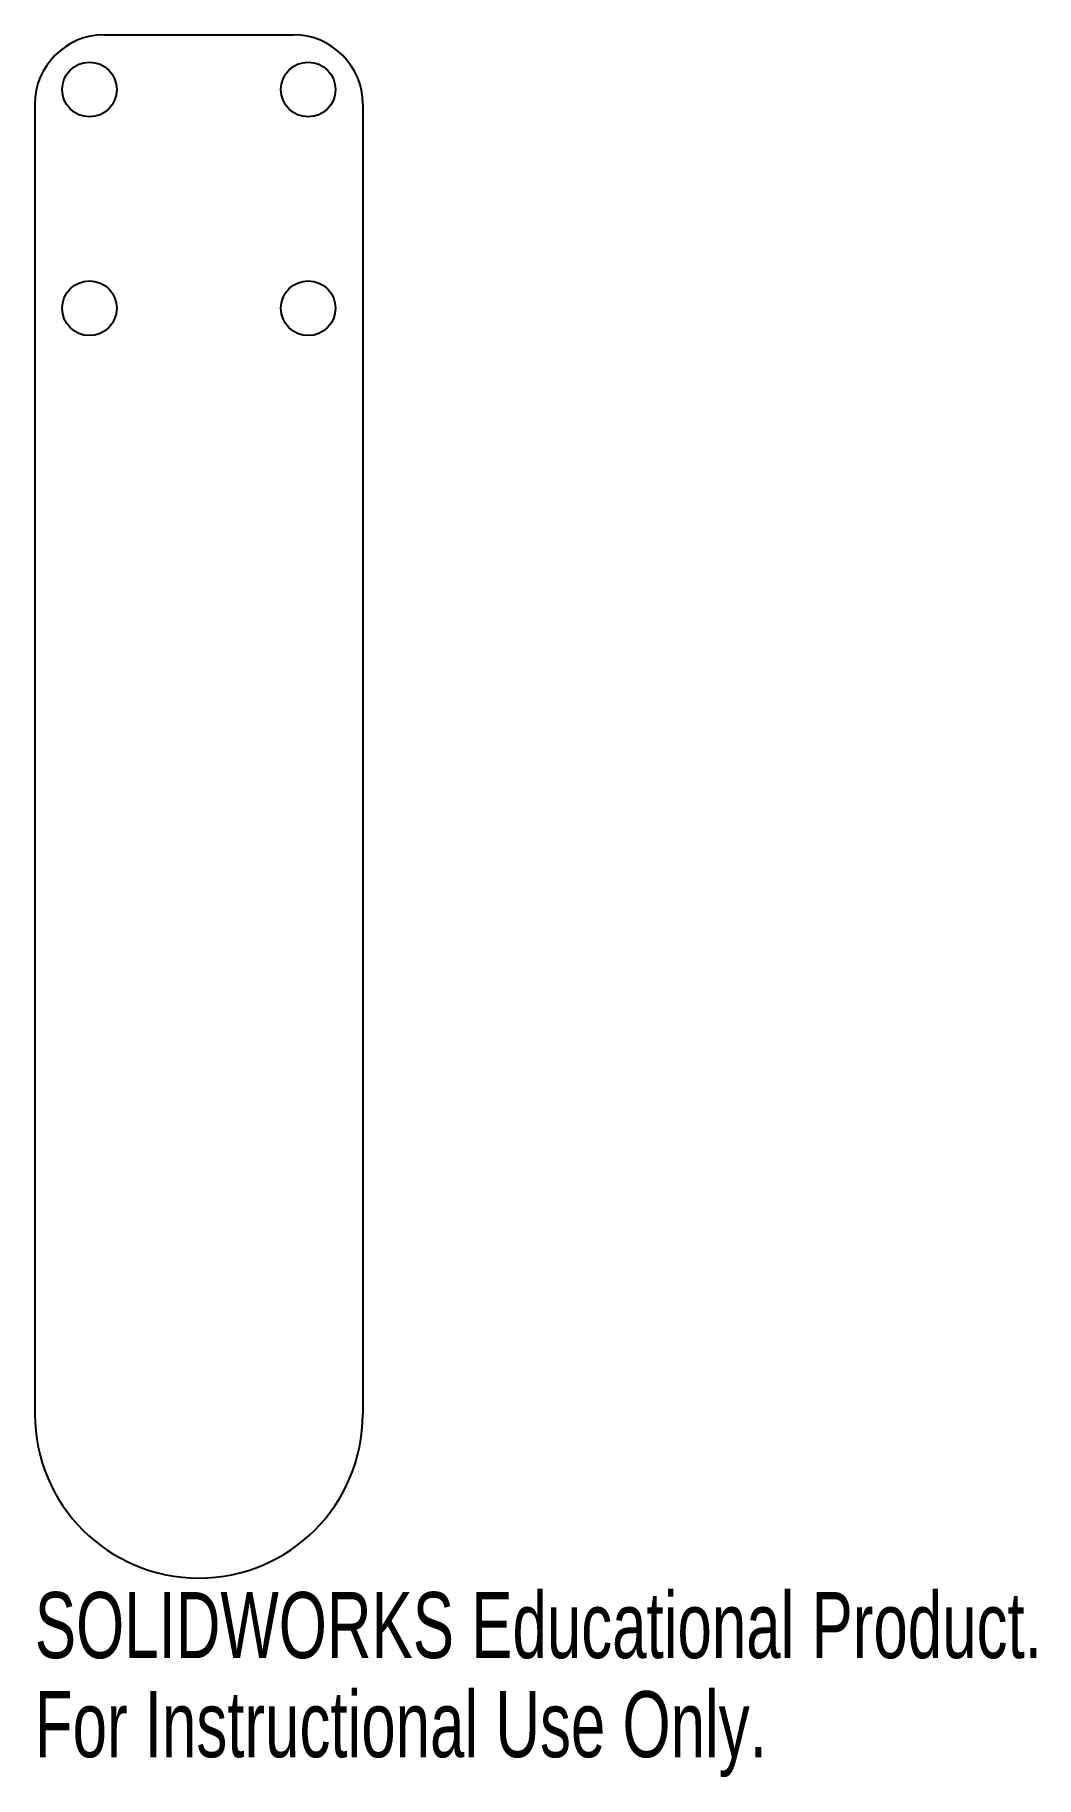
# Model space of a CAD drawing. Header units: inches. Extents: x -0.47 to 2.41, y -4.55 to 0.47.
import ezdxf

# ---------------------------------------------------------------- set-up
doc = ezdxf.new("R2010")
doc.units = ezdxf.units.IN
doc.header["$MEASUREMENT"] = 0
doc.styles.add('SLDTEXTSTYLE0', font='TXT', dxfattribs={"width": 0.7})

msp = doc.modelspace()

# ---------------------------------------------------------------- linework, layer by layer
at = {"color": 7, "linetype": 'Continuous', "lineweight": 25}
for p, q in [((-0.2724, 0.4724), (0.2724, 0.4724)), ((-0.4724, 0.2724), (-0.4724, -3.5)), ((0.4724, 0.2724), (0.4724, -3.5))]:
    msp.add_line(p, q, dxfattribs=at)
for centre in [(-0.315, 0.315), (0.315, 0.315), (-0.315, -0.315), (0.315, -0.315)]:
    msp.add_circle(centre, 0.0787, dxfattribs=at)
for centre, radius, start, end in [((-0.2724, 0.2724), 0.2, 90, 180), ((0.2724, 0.2724), 0.2, 0, 90), ((0, -3.5), 0.4724, 180, 0)]:
    msp.add_arc(centre, radius, start, end, dxfattribs=at)

# ---------------------------------------------------------------- texts
at = {"color": 7, "linetype": 'Continuous', "char_height": 0.1903, "attachment_point": 1, "style": 'SLDTEXTSTYLE0'}
for s, insert in [('SOLIDWORKS Educational Product.', (-0.4724, -4.0126)), ('For Instructional Use Only.', (-0.4724, -4.298))]:
    msp.add_mtext(s, dxfattribs=dict(at, insert=insert))

doc.saveas('drawing.dxf')
